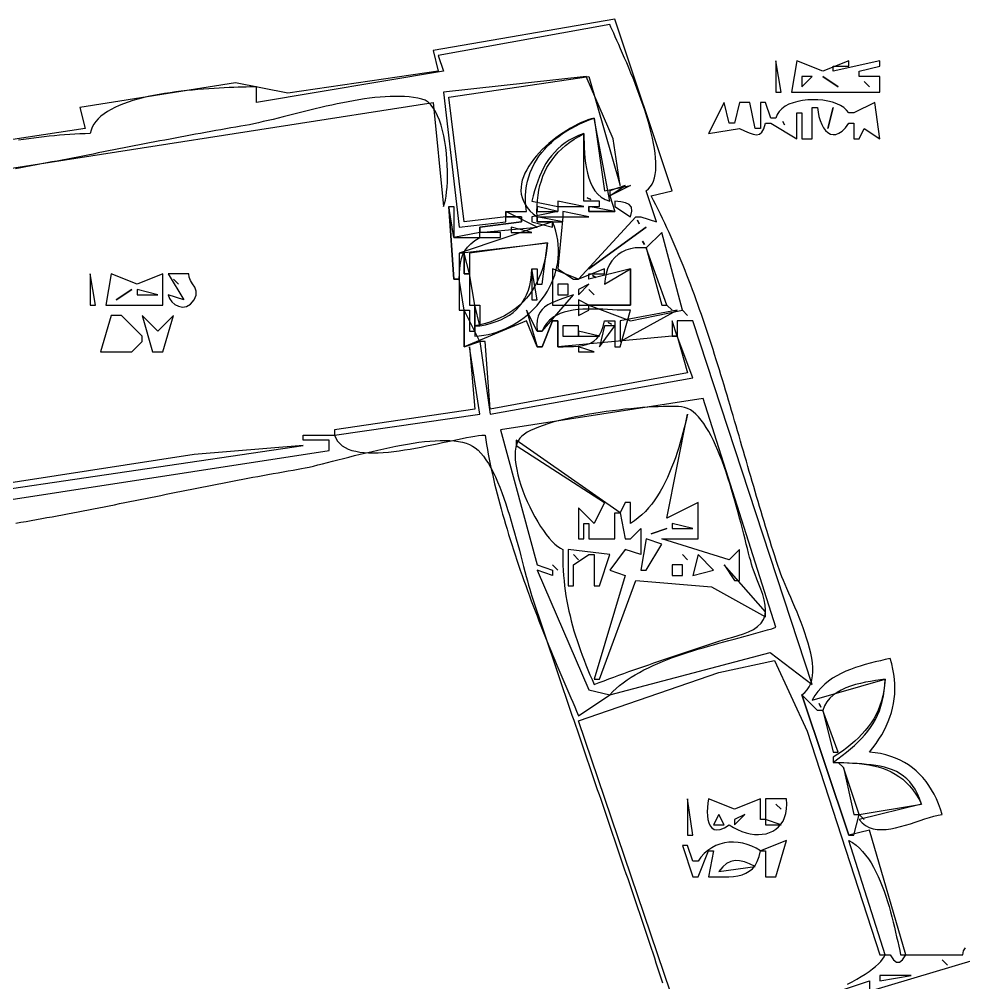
# Model space of a CAD drawing. Extents: x 0 to 1224, y 0 to 792.
# Drawn here: x 677.3 to 859.1, y 417.6 to 603 of the extents above; entities that cross this region are included whole.
import ezdxf

# ---------------------------------------------------------------- set-up
doc = ezdxf.new("R2010")
doc.units = 0
doc.layers.add('C2', color=2, linetype='CONTINUOUS')
doc.layers.add('C7', color=7, linetype='CONTINUOUS')

msp = doc.modelspace()

# ---------------------------------------------------------------- linework, layer by layer
at = {"layer": 'C2'}
for points in [[(777, 565), (776.98, 566.0826), (777.0051, 567.1339), (777.0761, 568.1543), (777.1937, 569.1439), (777.3586, 570.1029), (777.5715, 571.0318), (777.8332, 571.9306), (778.1444, 572.7997), (778.5057, 573.6393), (778.918, 574.4496), (779.3819, 575.231), (779.8981, 575.9836), (780.4675, 576.7077), (781.0906, 577.4036), (781.7683, 578.0715), (782.5012, 578.7116), (783.2901, 579.3243), (784.1358, 579.9097), (785.0388, 580.4682), (786, 581), (786.0249, 580.1306), (786.0525, 579.2127), (786.0904, 578.2583), (786.1462, 577.2793), (786.2276, 576.2879), (786.3422, 575.2961), (786.4977, 574.3158), (786.7018, 573.3592), (786.962, 572.4382), (787.2861, 571.5649), (787.6817, 570.7513), (788.1564, 570.0094), (788.718, 569.3513), (789.374, 568.789), (790.1321, 568.3345), (791, 568), (788, 584), (787.4222, 583.8426), (786.8137, 583.6415), (786.1788, 583.3985), (785.5217, 583.1157), (784.8464, 582.7949), (784.1573, 582.438), (783.4585, 582.0469), (782.7542, 581.6236), (782.0486, 581.17), (781.3459, 580.6879), (780.6503, 580.1794), (779.9661, 579.6462), (779.2973, 579.0904), (778.6482, 578.5138), (778.0231, 577.9184), (777.426, 577.306), (776.8612, 576.6786), (776.3329, 576.0381), (775.8452, 575.3864), (775.4025, 574.7255), (775.0088, 574.0572), (774.6684, 573.3834), (774.3854, 572.7061), (774.1641, 572.0272), (774.0087, 571.3486), (773.9233, 570.6722), (773.9122, 569.9999), (773.9795, 569.3337), (774.1295, 568.6754), (774.3663, 568.027), (774.6942, 567.3904), (775.1173, 566.7674), (775.6398, 566.1601), (776.266, 565.5703), (777, 565)], [(780, 564), (762, 558), (779, 560), (778.8864, 558.9383), (778.7334, 557.9065), (778.541, 556.9051), (778.3087, 555.9348), (778.0365, 554.9962), (777.7242, 554.0898), (777.3715, 553.2163), (776.9782, 552.3764), (776.5441, 551.5706), (776.0691, 550.7995), (775.5528, 550.0639), (774.9952, 549.3642), (774.3959, 548.7011), (773.7549, 548.0753), (773.0719, 547.4872), (772.3466, 546.9377), (771.5789, 546.4272), (770.7686, 545.9564), (769.9154, 545.526), (769.0192, 545.1364), (768.0798, 544.7885), (767.0969, 544.4826), (766.0704, 544.2196), (765, 544), (765, 542), (765.8713, 542.0694), (766.7337, 542.1856), (767.5857, 542.3474), (768.4256, 542.5532), (769.2521, 542.8016), (770.0637, 543.0914), (770.8587, 543.4209), (771.6358, 543.7889), (772.3934, 544.1939), (773.1301, 544.6346), (773.8442, 545.1095), (774.5344, 545.6172), (775.1991, 546.1563), (775.8368, 546.7255), (776.446, 547.3233), (777.0253, 547.9482), (777.573, 548.599), (778.0878, 549.2742), (778.568, 549.9724), (779.0123, 550.6922), (779.4191, 551.4322), (779.7868, 552.1909), (780.1141, 552.9671), (780.3994, 553.7592), (780.6411, 554.5659), (780.8379, 555.3857), (780.9882, 556.2174), (781.0904, 557.0594), (781.1432, 557.9103), (781.1449, 558.7688), (781.0941, 559.6335), (780.9893, 560.5029), (780.829, 561.3757), (780.6117, 562.2504), (780.3358, 563.1256), (780, 564)], [(787, 555), (798, 563), (787, 555)], [(787.6667, 553.6667), (788.3333, 553.3333), (787.6667, 553.6667)], [(787, 552), (785, 551), (785, 550), (787, 552)], [(785, 549), (785, 546), (787, 547), (787, 548), (785, 549)], [(763, 547), (763, 540), (766, 541), (763, 547)], [(765, 548), (765, 544), (766, 544), (765, 548)], [(775, 547), (777, 540), (778, 540), (780, 545), (781, 545), (781, 540), (782.0526, 540.0018), (783.0594, 540.0101), (784.0165, 540.0405), (784.9199, 540.1086), (785.7659, 540.2301), (786.5505, 540.4206), (787.27, 540.6958), (787.9203, 541.0712), (788.4976, 541.5626), (788.9981, 542.1855), (789.418, 542.9556), (789.7532, 543.8886), (790, 545), (792, 545), (792, 540), (793, 540), (795, 547), (794.1913, 546.9957), (793.34, 547.0144), (792.4527, 547.0496), (791.5363, 547.0946), (790.5973, 547.1429), (789.6426, 547.1879), (788.6789, 547.2231), (787.7128, 547.2419), (786.7512, 547.2376), (785.8006, 547.2038), (784.8679, 547.1338), (783.9597, 547.0211), (783.0828, 546.8591), (782.2439, 546.6413), (781.4498, 546.361), (780.707, 546.0117), (780.0224, 545.5868), (779.4027, 545.0797), (778.8546, 544.484), (778.3847, 543.7929), (778, 543), (777, 543), (775, 547)], [(793, 545), (793, 541), (804, 547), (793, 545)], [(802, 548), (803, 547), (802, 548)], [(790, 544), (789, 540), (792, 544), (790, 544)], [(785, 543), (785, 542), (789, 542), (785, 543)], [(785, 540), (785, 539), (788, 539), (785, 540)], [(830, 472), (844, 476), (843.9109, 474.8929), (843.767, 473.835), (843.5694, 472.8236), (843.3191, 471.8565), (843.0173, 470.9311), (842.6651, 470.045), (842.2635, 469.1958), (841.8137, 468.3811), (841.3168, 467.5985), (840.7739, 466.8455), (840.1861, 466.1196), (839.5545, 465.4185), (838.8802, 464.7397), (838.1643, 464.0809), (837.408, 463.4395), (836.6123, 462.8131), (835.7783, 462.1993), (834.9071, 461.5958), (834, 461), (834, 460), (835.038, 459.9936), (836.06, 459.9735), (837.0648, 459.936), (838.0514, 459.8771), (839.0187, 459.7933), (839.9656, 459.6807), (840.891, 459.5357), (841.794, 459.3544), (842.6734, 459.1332), (843.5282, 458.8683), (844.3573, 458.556), (845.1596, 458.1925), (845.9341, 457.774), (846.6797, 457.2969), (847.3953, 456.7573), (848.0798, 456.1516), (848.7323, 455.4761), (849.3517, 454.7268), (849.9367, 453.9002), (850.4865, 452.9925), (851, 452), (839, 449), (839.578, 448.3604), (840.222, 447.8646), (840.9255, 447.5007), (841.6819, 447.2569), (842.4849, 447.1215), (843.3279, 447.0827), (844.2046, 447.1286), (845.1085, 447.2475), (846.0331, 447.4276), (846.972, 447.657), (847.9187, 447.9241), (848.8668, 448.2171), (849.8098, 448.524), (850.7413, 448.8332), (851.6548, 449.1328), (852.5439, 449.4111), (853.402, 449.6562), (854.2229, 449.8564), (855, 450), (854.6678, 451.0359), (854.299, 452.0298), (853.8932, 452.9809), (853.45, 453.8888), (852.9691, 454.7527), (852.4502, 455.572), (851.8928, 456.346), (851.2967, 457.0742), (850.6616, 457.7558), (849.9871, 458.3903), (849.2728, 458.9769), (848.5184, 459.5151), (847.7237, 460.0043), (846.8881, 460.4437), (846.0115, 460.8327), (845.0934, 461.1707), (844.1336, 461.4571), (843.1316, 461.6912), (842.0872, 461.8723), (841, 462), (841.6554, 462.8281), (842.2655, 463.6577), (842.83, 464.4897), (843.3483, 465.3252), (843.82, 466.1651), (844.2446, 467.0105), (844.6218, 467.8624), (844.951, 468.7219), (845.2318, 469.59), (845.4638, 470.4677), (845.6465, 471.3561), (845.7795, 472.2561), (845.8624, 473.1688), (845.8946, 474.0953), (845.8757, 475.0365), (845.8054, 475.9935), (845.683, 476.9673), (845.5083, 477.959), (845.2808, 478.9695), (845, 480), (844.0525, 479.7821), (843.0935, 479.5606), (842.1275, 479.3312), (841.1594, 479.0896), (840.1938, 478.8314), (839.2353, 478.5523), (838.2887, 478.248), (837.3586, 477.9141), (836.4498, 477.5464), (835.5669, 477.1405), (834.7146, 476.6921), (833.8977, 476.1968), (833.1207, 475.6504), (832.3884, 475.0486), (831.7055, 474.3869), (831.0767, 473.6611), (830.5066, 472.8669), (830, 472)], [(831.3333, 471.3333), (831.6667, 470.6667), (831.3333, 471.3333)]]:
    msp.add_lwpolyline(points, dxfattribs=at)
at = {"layer": 'C7'}
for points in [[(823.6666, 497), (823.3612, 497.9213), (823.0581, 498.8464), (822.7572, 499.7751), (822.4583, 500.7073), (822.1614, 501.6429), (821.8663, 502.5816), (821.5729, 503.5235), (821.2811, 504.4684), (820.9908, 505.4161), (820.7019, 506.3666), (820.4143, 507.3197), (820.1278, 508.2753), (819.8423, 509.2332), (819.5577, 510.1934), (819.274, 511.1558), (818.991, 512.1201), (818.7085, 513.0864), (818.4265, 514.0543), (818.1449, 515.024), (817.8635, 515.9951), (817.5822, 516.9676), (817.301, 517.9414), (817.0196, 518.9163), (816.7381, 519.8923), (816.4562, 520.8692), (816.1739, 521.8468), (815.891, 522.8251), (815.6075, 523.8039), (815.3232, 524.7831), (815.038, 525.7626), (814.7518, 526.7422), (814.4645, 527.7219), (814.176, 528.7016), (813.8861, 529.681), (813.5948, 530.66), (813.3019, 531.6386), (813.0073, 532.6167), (812.7109, 533.594), (812.4126, 534.5705), (812.1123, 535.5461), (811.8098, 536.5206), (811.5052, 537.4939), (811.1981, 538.4659), (810.8886, 539.4365), (810.5765, 540.4055), (810.2616, 541.3728), (809.944, 542.3383), (809.6235, 543.3019), (809.2999, 544.2634), (808.9731, 545.2228), (808.6431, 546.1798), (808.3097, 547.1345), (807.9728, 548.0866), (807.6323, 549.036), (807.2881, 549.9826), (806.9401, 550.9264), (806.5881, 551.867), (806.232, 552.8046), (805.8718, 553.7388), (805.5073, 554.6697), (805.1384, 555.597), (804.765, 556.5207), (804.3869, 557.4406), (804.0041, 558.3566), (803.6165, 559.2685), (803.2239, 560.1764), (802.8262, 561.08), (802.4234, 561.9791), (802.0152, 562.8738), (801.6016, 563.7639), (801.1825, 564.6492), (800.7577, 565.5296), (800.3272, 566.405), (799.8908, 567.2753), (799.4484, 568.1403), (799, 569), (803, 570), (792, 603), (757, 597), (758, 593), (729.0146, 588.8117), (718.9854, 590.7724), (689, 586), (690, 582), (633, 573.3395)], [(659, 508), (737, 520), (737, 522), (732, 522), (732, 523), (738, 523), (738.2587, 522.3844), (738.5981, 521.8388), (739.014, 521.3602), (739.502, 520.9454), (740.0579, 520.5915), (740.6772, 520.2952), (741.3559, 520.0536), (742.0895, 519.8636), (742.8738, 519.7221), (743.7045, 519.626), (744.5773, 519.5723), (745.4878, 519.5578), (746.432, 519.5796), (747.4053, 519.6345), (748.4036, 519.7194), (749.4225, 519.8314), (750.4578, 519.9672), (751.5051, 520.124), (752.5603, 520.2984), (753.6189, 520.4876), (754.6767, 520.6884), (755.7295, 520.8978), (756.7728, 521.1127), (757.8025, 521.3299), (758.8142, 521.5465), (759.8037, 521.7594), (760.7667, 521.9654), (761.6988, 522.1616), (762.5958, 522.3448), (763.4533, 522.512), (764.2672, 522.6601), (765.0331, 522.786), (765.7467, 522.8867), (766.4038, 522.959), (767, 523), (767.14, 522.0846), (767.2905, 521.1635), (767.4511, 520.2367), (767.6218, 519.3046), (767.8023, 518.3674), (767.9922, 517.4254), (768.1915, 516.4788), (768.3999, 515.5279), (768.6171, 514.573), (768.8429, 513.6142), (769.0771, 512.6519), (769.3195, 511.6863), (769.5699, 510.7177), (769.828, 509.7463), (770.0935, 508.7724), (770.3663, 507.7963), (770.6462, 506.8181), (770.9328, 505.8382), (771.2261, 504.8568), (771.5257, 503.8742), (771.8314, 502.8906), (772.143, 501.9062), (772.4603, 500.9215), (772.783, 499.9365), (773.1109, 498.9516), (773.4439, 497.9669), (773.7816, 496.9829), (774.1238, 495.9997), (774.4703, 495.0175), (774.821, 494.0367), (775.1754, 493.0575), (775.5335, 492.0801), (775.895, 491.1049), (776.2597, 490.132), (776.6273, 489.1618), (776.9977, 488.1944), (777.3705, 487.2301), (777.7456, 486.2693), (778.1227, 485.3121), (778.5016, 484.3588), (778.8821, 483.4097), (779.264, 482.465), (779.647, 481.525), (780.0309, 480.5899), (780.4155, 479.66), (780.8005, 478.7356), (781.1857, 477.8169), (781.5709, 476.9041), (781.9559, 475.9975), (782.3404, 475.0975), (782.7242, 474.2041), (783.1071, 473.3178), (783.4889, 472.4387), (783.8693, 471.5671), (784.2481, 470.7033), (784.625, 469.8475), (785, 469), (791, 473), (821.892, 481.1644), (830, 475), (807, 545), (804, 545), (804, 542), (803, 542), (781, 540), (781, 545), (780, 545), (778, 540), (777, 540), (775, 545), (763, 540), (763, 547), (764, 547), (764, 543), (765, 543), (765, 548), (766, 548), (766, 544), (767.1108, 544.2283), (768.1557, 544.5002), (769.1348, 544.8173), (770.0483, 545.1815), (770.8963, 545.5944), (771.6788, 546.058), (772.396, 546.5738), (773.048, 547.1438), (773.6349, 547.7697), (774.1568, 548.4531), (774.6139, 549.196), (775.0061, 550.0001), (775.3337, 550.8671), (775.5968, 551.7989), (775.7955, 552.7971), (775.9298, 553.8635), (776, 555), (777, 555), (777, 552), (778, 552), (779, 560), (764, 558), (764, 554), (763, 554), (763, 558), (762, 558), (762, 553), (761, 553), (760, 567), (761, 567), (761, 561), (770, 561), (770, 562), (766, 562), (766, 563), (774, 564), (774, 565), (771, 565), (771, 566), (775, 566), (774.869, 567.0405), (774.8044, 568.0532), (774.8042, 569.0382), (774.8664, 569.9954), (774.9891, 570.9249), (775.1701, 571.8265), (775.4076, 572.7002), (775.6995, 573.5462), (776.0439, 574.3643), (776.4388, 575.1546), (776.8821, 575.917), (777.372, 576.6515), (777.9063, 577.3581), (778.4832, 578.0368), (779.1007, 578.6875), (779.7567, 579.3104), (780.4492, 579.9053), (781.1764, 580.4723), (781.9361, 581.0112), (782.7264, 581.5222), (783.5454, 582.0052), (784.391, 582.4602), (785.2612, 582.8872), (786.1541, 583.2862), (787.0677, 583.6571), (788, 584), (790, 570), (795, 571), (791, 569), (792, 566), (787, 566), (787, 567), (789, 567), (789, 568), (786, 568), (786, 569), (786, 581), (785.0028, 580.6216), (784.0737, 580.1954), (783.2096, 579.7228), (782.4074, 579.2053), (781.6642, 578.644), (780.977, 578.0405), (780.3428, 577.3961), (779.7584, 576.7122), (779.2211, 575.9901), (778.7276, 575.2311), (778.2751, 574.4368), (777.8604, 573.6084), (777.4807, 572.7474), (777.1328, 571.855), (776.8138, 570.9327), (776.5207, 569.9819), (776.2504, 569.0038), (776, 568), (781, 567), (781, 566), (776, 565), (776, 564), (780, 563), (780, 564), (777, 564), (777, 565), (782, 565), (781, 555), (784, 553), (785, 553), (796, 565), (797, 565), (800, 564), (798, 570), (798.4509, 570.3605), (798.8353, 570.7916), (799.1558, 571.2895), (799.4151, 571.8505), (799.616, 572.4709), (799.761, 573.147), (799.8529, 573.875), (799.8944, 574.6513), (799.8881, 575.4722), (799.8368, 576.3339), (799.743, 577.2328), (799.6096, 578.1651), (799.4391, 579.1272), (799.2344, 580.1153), (798.9979, 581.1257), (798.7326, 582.1547), (798.4409, 583.1987), (798.1256, 584.2538), (797.7895, 585.3164), (797.4351, 586.3829), (797.0651, 587.4493), (796.6823, 588.5122), (796.2894, 589.5678), (795.8889, 590.6122), (795.4837, 591.642), (795.0763, 592.6533), (794.6695, 593.6424), (794.266, 594.6057), (793.8684, 595.5394), (793.4794, 596.4398), (793.1017, 597.3032), (792.738, 598.1259), (792.391, 598.9042), (792.0633, 599.6344), (791.7577, 600.3128), (791.4768, 600.9356), (791.2233, 601.4993), (791, 602), (758, 596), (759, 593), (723, 587), (723, 590), (722.4016, 589.9876), (721.7447, 589.9735), (721.0329, 589.9569), (720.2701, 589.937), (719.4601, 589.913), (718.6066, 589.884), (717.7136, 589.8493), (716.7848, 589.8082), (715.824, 589.7598), (714.835, 589.7033), (713.8216, 589.638), (712.7876, 589.5629), (711.7369, 589.4775), (710.6732, 589.3808), (709.6003, 589.2721), (708.5221, 589.1506), (707.4424, 589.0155), (706.3649, 588.866), (705.2935, 588.7013), (704.2319, 588.5206), (703.1841, 588.3231), (702.1537, 588.1081), (701.1446, 587.8748), (700.1606, 587.6223), (699.2055, 587.3498), (698.2831, 587.0567), (697.3972, 586.742), (696.5516, 586.405), (695.7502, 586.0449), (694.9967, 585.661), (694.2949, 585.2523), (693.6487, 584.8182), (693.0618, 584.3579), (692.5381, 583.8705), (692.0813, 583.3552), (691.6953, 582.8113), (691.3839, 582.238), (691.1508, 581.6345), (691, 581), (690.0098, 580.9735), (689.0203, 580.9353), (688.0315, 580.8858), (687.0434, 580.8253), (686.0558, 580.7543), (685.0689, 580.6732), (684.0825, 580.5823), (683.0967, 580.4821), (682.1114, 580.3729), (681.1266, 580.2552), (680.1423, 580.1294), (679.1584, 579.9958), (678.175, 579.8548), (677.192, 579.7069)], [(823, 595), (823, 589), (824, 589), (823, 595)], [(827, 595), (826, 589), (843, 589), (843, 592), (839, 592), (839, 593), (843, 594), (843, 595), (834, 593), (834, 594), (837, 594), (837, 595), (832, 593), (827, 595)], [(759, 589), (762, 563), (771, 564), (771, 565), (763, 564), (760, 588), (787, 592), (793, 571), (791.6667, 580), (786.49, 591.9575), (759, 589)], [(828, 592), (828, 590), (830, 592), (828, 592)], [(832, 592), (835, 590), (832, 592)], [(840, 591), (841, 590), (840, 591)], [(635, 568), (757, 587), (759, 567), (759.1881, 567.5491), (759.3514, 568.2074), (759.489, 568.9636), (759.6, 569.8066), (759.6835, 570.7251), (759.7386, 571.7079), (759.7645, 572.7439), (759.7601, 573.8219), (759.7247, 574.9307), (759.6572, 576.059), (759.5569, 577.1957), (759.4228, 578.3296), (759.254, 579.4495), (759.0497, 580.5442), (758.8089, 581.6025), (758.5307, 582.6132), (758.2142, 583.5652), (757.8585, 584.4471), (757.4628, 585.2479), (757.0261, 585.9564), (756.5476, 586.5613), (756.0263, 587.0514), (755.4613, 587.4156), (754.8518, 587.6427), (754.0535, 587.8157), (753.2267, 587.9522), (752.3732, 588.0539), (751.4945, 588.1223), (750.5923, 588.159), (749.6682, 588.1657), (748.7239, 588.144), (747.7612, 588.0955), (746.7815, 588.0218), (745.7866, 587.9245), (744.7781, 587.8052), (743.7578, 587.6656), (742.7271, 587.5073), (741.6879, 587.3319), (740.6417, 587.1409), (739.5903, 586.9361), (738.5352, 586.7191), (737.4781, 586.4913), (736.4207, 586.2546), (735.3646, 586.0104), (734.3115, 585.7604), (733.2631, 585.5063), (732.221, 585.2496), (731.1868, 584.9919), (730.1622, 584.7349), (729.1489, 584.4801), (728.1486, 584.2293), (727.1628, 583.9839), (726.1932, 583.7457), (725.2415, 583.5162), (724.3094, 583.2971), (723.3985, 583.09), (722.5104, 582.8964), (721.6469, 582.7181), (720.8095, 582.5565), (720, 582.4135), (719.0333, 582.2503), (718.0655, 582.0848), (717.0964, 581.9172), (716.1261, 581.7475), (715.1546, 581.5757), (714.182, 581.402), (713.2082, 581.2264), (712.2333, 581.0491), (711.2574, 580.8702), (710.2804, 580.6896), (709.3024, 580.5075), (708.3234, 580.3241), (707.3434, 580.1393), (706.3625, 579.9533), (705.3807, 579.7661), (704.398, 579.5779), (703.4144, 579.3887), (702.43, 579.1987), (701.4448, 579.0078), (700.4588, 578.8162), (699.4721, 578.624), (698.4846, 578.4313), (697.4965, 578.2382), (696.5076, 578.0446), (695.5181, 577.8509), (694.528, 577.6569), (693.5373, 577.4628), (692.5461, 577.2687), (691.5543, 577.0748), (690.562, 576.8809), (689.5692, 576.6874), (688.5759, 576.4942), (687.5822, 576.3014), (686.5881, 576.1091), (685.5937, 575.9175), (684.5988, 575.7265), (683.6037, 575.5363), (682.6082, 575.347), (681.6125, 575.1586), (680.6165, 574.9713), (679.6204, 574.7852), (678.624, 574.6002), (677.6275, 574.4166), (676.6308, 574.2343)], [(813, 587), (810, 581), (816, 582), (816.9665, 581.5572), (817.8268, 581.1744), (818.5852, 580.9028), (819.246, 580.7935), (819.8136, 580.8974), (820.2922, 581.2657), (820.6862, 581.9496), (821, 583), (822, 583), (827, 580), (827, 585), (828, 585), (828, 580), (830, 580), (830, 586), (831, 586), (831.1042, 585.1213), (831.2751, 584.2799), (831.5086, 583.492), (831.8004, 582.7737), (832.1463, 582.1414), (832.542, 581.6113), (832.9835, 581.1996), (833.4665, 580.9227), (833.9867, 580.7967), (834.54, 580.8379), (835.1222, 581.0626), (835.7291, 581.487), (836.3564, 582.1274), (837, 583), (838, 583), (838, 580), (839, 580), (840, 582), (843, 580), (842, 587), (838, 585), (837, 585), (836.6065, 585.5283), (836.0808, 585.9963), (835.4393, 586.4033), (834.6986, 586.7484), (833.8755, 587.0309), (832.9865, 587.2501), (832.0483, 587.4053), (831.0775, 587.4956), (830.0906, 587.5205), (829.1044, 587.479), (828.1355, 587.3705), (827.2004, 587.1942), (826.3158, 586.9494), (825.4984, 586.6353), (824.7647, 586.2512), (824.1314, 585.7964), (823.6151, 585.2701), (823.2324, 584.6715), (823, 584), (822, 584), (821, 587), (820, 587), (820, 582), (819, 582), (818, 587), (816, 587), (815, 583), (814, 583), (813, 587)], [(834, 586), (833, 582), (834, 586)], [(824.3333, 583.3333), (824.6667, 582.6667), (824.3333, 583.3333)], [(794, 571), (791, 570), (791, 569), (794, 571)], [(781, 568), (781, 567), (786, 567), (781, 568)], [(786.6667, 568.6667), (787.3333, 568.3333), (786.6667, 568.6667)], [(792, 568), (792, 567), (795, 565), (795.271, 566.0721), (795.1666, 566.8264), (794.737, 567.3296), (794.0326, 567.6484), (793.1035, 567.8496), (792, 568)], [(760, 567), (761, 553), (762, 553), (762.048, 554.1141), (762.1282, 555.1358), (762.258, 556.0735), (762.4546, 556.9358), (762.735, 557.731), (763.1167, 558.4677), (763.6168, 559.1545), (764.2526, 559.7998), (765.0412, 560.4121), (766, 561), (766, 562), (761, 561), (760, 567)], [(771, 566), (771, 565), (774, 565), (774, 564), (766, 563), (766, 562), (777, 563), (771, 566)], [(777, 567), (777, 566), (781, 566), (777, 567)], [(782, 566), (782, 565), (787, 565), (782, 566)], [(787, 567), (787, 566), (792, 566), (787, 567)], [(777, 565), (777, 564), (782, 564), (777, 565)], [(796.3333, 564.3333), (796.6667, 563.6667), (796.3333, 564.3333)], [(772, 563), (772, 562), (776, 562), (772, 563)], [(798, 559), (796.9248, 559.0498), (795.9168, 558.9924), (794.9785, 558.8304), (794.1124, 558.5663), (793.3213, 558.2024), (792.6076, 557.7413), (791.974, 557.1855), (791.4231, 556.5374), (790.9575, 555.7995), (790.5798, 554.9744), (790.2926, 554.0644), (790.0984, 553.0721), (790, 552), (795, 555), (795, 548), (787, 548), (795, 545), (805, 547), (801, 562), (798, 559)], [(797.3333, 560.3333), (797.6667, 559.6667), (797.3333, 560.3333)], [(798, 559), (801, 548), (802, 548), (798, 559)], [(763, 558), (763, 554), (764, 554), (763, 558)], [(776, 555), (776, 549), (777, 549), (776, 555)], [(780, 555), (780, 548), (795, 548), (795, 555), (787, 553), (787, 554), (790, 554), (790, 555), (785, 553), (780, 555)], [(691, 554), (691, 548), (692, 548), (691, 554)], [(695, 554), (694, 548), (705, 548), (705, 554), (700, 552), (695, 554)], [(706, 554), (709, 549), (706, 550), (706.2511, 549.2946), (706.6896, 548.653), (707.2753, 548.1262), (707.9677, 547.7652), (708.7267, 547.6211), (709.5119, 547.7449), (710.2831, 548.1875), (711, 549), (711.3819, 549.8849), (711.3718, 550.6865), (711.0999, 551.4205), (710.6966, 552.103), (710.292, 552.7498), (710.0163, 553.3768), (710, 554), (706, 554)], [(707, 553), (708, 552), (707, 553)], [(762, 553), (762, 547), (763, 547), (762, 553)], [(764, 554), (764, 548), (765, 548), (764, 554)], [(696, 549), (699, 551), (696, 549)], [(700, 551), (700, 550), (704, 550), (700, 551)], [(781, 552), (781, 550), (783, 550), (783, 552), (781, 552)], [(787, 551), (788, 550), (787, 551)], [(784, 550), (783.0459, 549.6455), (782.134, 549.3261), (781.2715, 549.024), (780.466, 548.7212), (779.7247, 548.3997), (779.0552, 548.0415), (778.4648, 547.6287), (777.961, 547.1434), (777.5512, 546.5675), (777.2427, 545.8832), (777.0431, 545.0725), (776.9597, 544.1174), (777, 543), (778, 543), (784, 550)], [(805, 547), (806, 546), (805, 547)], [(695, 546), (693, 539), (697, 539), (698, 539), (699, 539), (701, 541), (701, 542), (697, 546), (695, 546)], [(701, 546), (703, 539), (705, 539), (707, 546), (704, 543), (701, 546)], [(782, 544), (782, 542), (785, 542), (785, 544), (782, 544)], [(790.6667, 544.6667), (791.3333, 544.3333), (790.6667, 544.6667)], [(803, 545), (803, 542), (804, 542), (803, 545)], [(804, 542), (806, 535), (768, 528), (767, 541), (766, 541), (768, 527), (807, 534), (804, 542)], [(764, 540), (765, 528), (738, 524), (738, 523), (766, 527), (764, 540)], [(770, 524), (777, 498), (780, 497), (780, 496), (777, 497), (787, 474), (791, 473), (791.597, 473.6198), (792.2318, 474.2159), (792.9023, 474.7891), (793.6068, 475.3402), (794.3434, 475.8699), (795.1102, 476.3791), (795.9055, 476.8684), (796.7273, 477.3388), (797.5737, 477.791), (798.443, 478.2258), (799.3334, 478.644), (800.2428, 479.0463), (801.1695, 479.4336), (802.1117, 479.8066), (803.0675, 480.1662), (804.035, 480.513), (805.0124, 480.848), (805.9978, 481.1719), (806.9895, 481.4854), (807.9854, 481.7894), (808.9839, 482.0847), (809.9829, 482.372), (810.9808, 482.6521), (811.9756, 482.9259), (812.9654, 483.194), (813.9485, 483.4574), (814.923, 483.7167), (815.887, 483.9728), (816.8387, 484.2265), (817.7762, 484.4785), (818.6977, 484.7297), (819.6013, 484.9807), (820.4852, 485.2325), (821.3475, 485.4858), (822.1864, 485.7413), (823, 486), (809, 530), (770, 524)], [(804.8117, 528.4351), (804.257, 528.4769), (803.6189, 528.5034), (802.903, 528.5145), (802.1152, 528.5106), (801.261, 528.4916), (800.3464, 528.4577), (799.3769, 528.4091), (798.3584, 528.3459), (797.2964, 528.2682), (796.1969, 528.1762), (795.0655, 528.0699), (793.9079, 527.9496), (792.7298, 527.8152), (791.537, 527.6671), (790.3353, 527.5053), (789.1302, 527.3299), (787.9277, 527.141), (786.7333, 526.9389), (785.5529, 526.7236), (784.3921, 526.4953), (783.2567, 526.254), (782.1524, 526), (781.085, 525.7334), (780.0601, 525.4542), (779.0835, 525.1626), (778.1609, 524.8588), (777.2981, 524.5429), (776.5008, 524.215), (775.7746, 523.8753), (775.1254, 523.5238), (774.5588, 523.1607), (774.0807, 522.7862), (773.6967, 522.4004), (773.3507, 521.8976), (773.0907, 521.3066), (772.9125, 520.6353), (772.8116, 519.8917), (772.7839, 519.0837), (772.8251, 518.2191), (772.9307, 517.3058), (773.0967, 516.3519), (773.3186, 515.365), (773.5923, 514.3533), (773.9133, 513.3245), (774.2775, 512.2866), (774.6805, 511.2475), (775.1181, 510.2151), (775.5859, 509.1973), (776.0797, 508.202), (776.5952, 507.2371), (777.1281, 506.3105), (777.6741, 505.4302), (778.2289, 504.604), (778.7883, 503.8398), (779.348, 503.1455), (779.9036, 502.5291), (780.4509, 501.9984), (780.9855, 501.5614), (781.5033, 501.2259), (782, 501)], [(820.611, 487.51), (820.9051, 488.3574), (821.0053, 489.2801), (820.9437, 490.2585), (820.7521, 491.2726), (820.4627, 492.3027), (820.1074, 493.329), (819.7182, 494.3316), (819.3272, 495.2909), (818.9662, 496.1869), (818.6674, 497), (818.4983, 497.5261), (818.3198, 498.1239), (818.1317, 498.7885), (817.9339, 499.5156), (817.7264, 500.3003), (817.509, 501.1382), (817.2817, 502.0246), (817.0444, 502.9549), (816.7969, 503.9245), (816.5393, 504.9288), (816.2713, 505.9633), (815.993, 507.0232), (815.7042, 508.1039), (815.4048, 509.201), (815.0947, 510.3097), (814.7739, 511.4255), (814.4423, 512.5437), (814.0997, 513.6598), (813.7461, 514.7691), (813.3813, 515.8671), (813.0054, 516.9491), (812.6181, 518.0105), (812.2195, 519.0467), (811.8094, 520.0531), (811.3877, 521.0252), (810.9544, 521.9582), (810.5093, 522.8476), (810.0524, 523.6888), (809.5835, 524.4771), (809.1026, 525.2081), (808.6096, 525.877), (808.1044, 526.4792), (807.5869, 527.0102), (807.057, 527.4653), (806.5146, 527.84), (805.9596, 528.1296), (805.392, 528.3295), (804.8117, 528.4352)], [(806, 527), (805.7946, 526.1432), (805.5772, 525.2601), (805.3468, 524.3542), (805.1024, 523.4293), (804.843, 522.4889), (804.5676, 521.5366), (804.2752, 520.576), (803.965, 519.6108), (803.6358, 518.6446), (803.2868, 517.681), (802.9169, 516.7237), (802.5251, 515.7761), (802.1106, 514.8421), (801.6722, 513.9251), (801.2091, 513.0288), (800.7202, 512.1568), (800.2046, 511.3127), (799.6613, 510.5002), (799.0893, 509.7228), (798.4876, 508.9843), (797.8553, 508.2881), (797.1913, 507.638), (796.4948, 507.0375), (795.7646, 506.4903), (795, 506), (795, 510), (794, 510), (793, 508), (773, 522), (773, 521), (790, 510), (788, 506), (785, 509), (785, 503), (786, 503), (786, 506), (787, 506), (787, 503), (792, 503), (792, 508), (793, 508), (794, 503), (795, 503), (797, 505), (797, 500), (794, 501), (791, 497), (794, 496), (788, 476), (789, 476), (796, 495), (810.5756, 493.76), (821, 488), (821, 489), (813, 498), (815, 495), (816, 495), (816, 501), (814, 499), (801, 503), (808, 503), (808, 510), (802, 507), (806, 527)], [(664, 512), (664, 511), (732, 521), (711, 519.2469), (664, 512)], [(676.6397, 506.0409), (677.6403, 506.2131), (678.6411, 506.3875), (679.6419, 506.564), (680.6428, 506.7425), (681.6437, 506.9229), (682.6446, 507.1052), (683.6454, 507.2891), (684.6461, 507.4748), (685.6467, 507.662), (686.6471, 507.8506), (687.6474, 508.0407), (688.6474, 508.232), (689.6472, 508.4245), (690.6467, 508.6182), (691.646, 508.8129), (692.6448, 509.0085), (693.6433, 509.2049), (694.6414, 509.4022), (695.6391, 509.6), (696.6363, 509.7985), (697.633, 509.9974), (698.6292, 510.1968), (699.6248, 510.3964), (700.6198, 510.5963), (701.6142, 510.7963), (702.6079, 510.9963), (703.601, 511.1963), (704.5933, 511.3962), (705.5849, 511.5958), (706.5757, 511.7951), (707.5657, 511.994), (708.5549, 512.1924), (709.5432, 512.3903), (710.5305, 512.5874), (711.5169, 512.7838), (712.5024, 512.9793), (713.4869, 513.1739), (714.4703, 513.3675), (715.4526, 513.5599), (716.4339, 513.7511), (717.414, 513.9411), (718.393, 514.1296), (719.3708, 514.3167), (720.3474, 514.5021), (721.3227, 514.686), (722.2967, 514.8681), (723.2694, 515.0483), (724.2408, 515.2266), (725.2108, 515.4029), (726.1794, 515.5771), (727.1465, 515.7491), (728.1121, 515.9189), (729.0763, 516.0862), (730.0389, 516.2511), (731, 516.4135), (731.6558, 516.5321), (732.3694, 516.6765), (733.1369, 516.8443), (733.9548, 517.0334), (734.8194, 517.2413), (735.7273, 517.4658), (736.6746, 517.7046), (737.6579, 517.9555), (738.6736, 518.216), (739.7179, 518.484), (740.7873, 518.7571), (741.8781, 519.033), (742.9869, 519.3094), (744.1098, 519.5841), (745.2434, 519.8547), (746.384, 520.119), (747.5281, 520.3746), (748.6718, 520.6193), (749.8118, 520.8508), (750.9443, 521.0667), (752.0658, 521.2649), (753.1726, 521.4429), (754.2611, 521.5985), (755.3277, 521.7294), (756.3687, 521.8332), (757.3807, 521.9079), (758.3599, 521.9509), (759.3027, 521.96), (760.2056, 521.933), (761.0649, 521.8675), (761.877, 521.7612), (762.6382, 521.6119), (763.345, 521.4172), (763.9938, 521.1749), (764.581, 520.8827)], [(764.581, 520.8826), (765.1252, 520.5212), (765.6553, 520.0726), (766.1714, 519.5419), (766.6736, 518.9343), (767.1623, 518.2552), (767.6376, 517.5097), (768.0998, 516.7031), (768.549, 515.8406), (768.9855, 514.9274), (769.4094, 513.9689), (769.8211, 512.9702), (770.2206, 511.9365), (770.6083, 510.8732), (770.9843, 509.7855), (771.3489, 508.6785), (771.7022, 507.5576), (772.0445, 506.428), (772.376, 505.2949), (772.6968, 504.1635), (773.0073, 503.0392), (773.3076, 501.927), (773.5979, 500.8324), (773.8785, 499.7605), (774.1496, 498.7165), (774.4113, 497.7057), (774.6639, 496.7334), (774.9076, 495.8047), (775.1426, 494.925), (775.3691, 494.0994), (775.5874, 493.3332), (775.7976, 492.6316), (776, 492), (776.3187, 491.0452), (776.6378, 490.0906), (776.9573, 489.136), (777.2771, 488.1815), (777.5973, 487.2272), (777.9178, 486.2729), (778.2386, 485.3186), (778.5598, 484.3645), (778.8812, 483.4104), (779.2029, 482.4564), (779.5249, 481.5025), (779.8471, 480.5486), (780.1696, 479.5948), (780.4924, 478.641), (780.8154, 477.6873), (781.1386, 476.7337), (781.462, 475.7801), (781.7856, 474.8266), (782.1094, 473.8731), (782.4334, 472.9196), (782.7576, 471.9662), (783.0819, 471.0129), (783.4064, 470.0595), (783.731, 469.1062), (784.0557, 468.153), (784.3806, 467.1997), (784.7056, 466.2465), (785.0306, 465.2933), (785.3558, 464.3401), (785.681, 463.387), (786.0063, 462.4339), (786.3316, 461.4807), (786.657, 460.5276), (786.9824, 459.5745), (787.3079, 458.6214), (787.6333, 457.6683), (787.9588, 456.7152), (788.2842, 455.7621), (788.6096, 454.809), (788.935, 453.8558), (789.2604, 452.9027), (789.5857, 451.9495), (789.9109, 450.9964), (790.2361, 450.0432), (790.5612, 449.09), (790.8862, 448.1367), (791.2111, 447.1835), (791.5358, 446.2302), (791.8605, 445.2769), (792.185, 444.3235), (792.5094, 443.3701), (792.8336, 442.4167), (793.1576, 441.4632), (793.4815, 440.5097), (793.8051, 439.5561), (794.1286, 438.6024), (794.4519, 437.6488), (794.7749, 436.695), (795.0977, 435.7412), (795.4203, 434.7874), (795.7426, 433.8334), (796.0647, 432.8794), (796.3865, 431.9254), (796.708, 430.9712), (797.0292, 430.017), (797.3501, 429.0627), (797.6707, 428.1084), (797.9909, 427.1539), (798.3109, 426.1994), (798.6304, 425.2447), (798.9497, 424.29), (799.2685, 423.3352), (799.587, 422.3803), (799.9051, 421.4253), (800.2228, 420.4702), (800.54, 419.515), (800.8569, 418.5596), (801.1733, 417.6042)], [(799, 504), (802, 505), (799, 504)], [(803, 506), (803, 505), (807, 505), (803, 506)], [(798, 503), (797, 497), (798, 497), (801, 502), (798, 503)], [(782, 501), (781.9763, 499.9765), (781.9758, 498.9606), (781.9981, 497.9519), (782.0425, 496.95), (782.1087, 495.9546), (782.196, 494.9654), (782.3039, 493.982), (782.432, 493.004), (782.5797, 492.0311), (782.7465, 491.063), (782.9318, 490.0994), (783.1352, 489.1398), (783.3562, 488.1839), (783.5941, 487.2314), (783.8486, 486.282), (784.119, 485.3352), (784.4049, 484.3908), (784.7057, 483.4484), (785.021, 482.5077), (785.3501, 481.5683), (785.6927, 480.6298), (786.0481, 479.6919), (786.4158, 478.7544), (786.7954, 477.8167), (787.1863, 476.8787), (787.588, 475.9399), (788, 475), (788.9495, 475.3639), (789.9004, 475.7237), (790.8526, 476.0796), (791.806, 476.4318), (792.7606, 476.7806), (793.7162, 477.126), (794.6729, 477.4683), (795.6306, 477.8078), (796.5891, 478.1445), (797.5485, 478.4788), (798.5087, 478.8108), (799.4697, 479.1407), (800.4312, 479.4688), (801.3934, 479.7952), (802.3562, 480.1201), (803.3194, 480.4437), (804.283, 480.7663), (805.247, 481.0881), (806.2113, 481.4091), (807.1759, 481.7298), (808.1406, 482.0501), (809.1054, 482.3705), (810.0703, 482.691), (811.0351, 483.0118), (812, 483.3333), (812.8144, 483.5823), (813.7314, 483.8364), (814.7165, 484.1076), (815.735, 484.4081), (816.7524, 484.7502), (817.734, 485.146), (818.6453, 485.6076), (819.4516, 486.1474), (820.1184, 486.7774), (820.6111, 487.51)], [(783, 501), (783, 494), (784, 494), (784, 498), (787, 500), (788, 500), (788, 494), (789, 494), (791, 500), (783, 501)], [(784, 500), (785, 499), (784, 500)], [(805, 500), (806, 499), (805, 500)], [(808, 500), (807, 496), (811, 497), (808, 500)], [(780, 498), (781, 497), (780, 498)], [(804, 412), (785, 468), (812, 477.3333), (822.7222, 479.6466), (829, 466), (843, 423), (844, 423), (837, 445), (837.7227, 444.5646), (838.4076, 444.06), (839.0558, 443.4906), (839.6688, 442.8611), (840.2479, 442.1759), (840.7946, 441.4397), (841.3101, 440.657), (841.7958, 439.8323), (842.2531, 438.9702), (842.6834, 438.0753), (843.0879, 437.152), (843.4681, 436.2049), (843.8254, 435.2387), (844.1611, 434.2578), (844.4765, 433.2668), (844.773, 432.2702), (845.0521, 431.2726), (845.3149, 430.2786), (845.563, 429.2926), (845.7977, 428.3193), (846.0203, 427.3632), (846.2322, 426.4289), (846.4347, 425.5208), (846.6293, 424.6436), (846.8172, 423.8018), (847, 423), (848, 423), (841, 447), (837, 446), (828, 473), (828.5634, 473.4469), (829.0295, 473.9643), (829.4035, 474.5475), (829.6905, 475.1915), (829.8956, 475.8916), (830.0241, 476.643), (830.081, 477.4407), (830.0715, 478.2802), (830.0008, 479.1564), (829.874, 480.0646), (829.6963, 481), (829.4729, 481.9578), (829.2088, 482.9332), (828.9093, 483.9213), (828.5794, 484.9173), (828.2244, 485.9165), (827.8495, 486.914), (827.4597, 487.905), (827.0602, 488.8846), (826.6561, 489.8481), (826.2528, 490.7907), (825.8551, 491.7076), (825.4685, 492.5938), (825.0979, 493.4447), (824.7485, 494.2554), (824.4256, 495.0211), (824.1342, 495.7369), (823.8795, 496.3982), (823.6667, 497)], [(803, 498), (803, 496), (805, 496), (805, 498), (803, 498)], [(832, 470), (831, 470), (828, 473), (837, 446), (838, 446), (839, 450), (851, 452), (850.657, 453.0433), (850.2596, 453.9867), (849.8103, 454.8352), (849.3117, 455.5943), (848.7666, 456.2691), (848.1775, 456.8648), (847.5471, 457.3869), (846.8781, 457.8404), (846.1731, 458.2307), (845.4346, 458.5631), (844.6655, 458.8427), (843.8682, 459.0749), (843.0455, 459.2648), (842.2, 459.4179), (841.3343, 459.5392), (840.4511, 459.6341), (839.553, 459.7078), (838.6427, 459.7656), (837.7228, 459.8128), (836.7959, 459.8545), (835.8647, 459.8961), (834.9318, 459.9429), (834, 460), (834.8905, 460.6676), (835.7456, 461.3264), (836.5645, 461.98), (837.346, 462.6324), (838.0893, 463.2874), (838.7934, 463.9486), (839.4574, 464.62), (840.0802, 465.3053), (840.661, 466.0084), (841.1987, 466.733), (841.6925, 467.4829), (842.1414, 468.262), (842.5443, 469.074), (842.9004, 469.9228), (843.2088, 470.8121), (843.4683, 471.7457), (843.6782, 472.7276), (843.8374, 473.7613), (843.9449, 474.8509), (844, 476), (843.1114, 475.8823), (842.1815, 475.7515), (841.2228, 475.6011), (840.2477, 475.425), (839.2686, 475.2169), (838.2981, 474.9706), (837.3484, 474.6797), (836.4322, 474.3381), (835.5619, 473.9394), (834.7498, 473.4775), (834.0085, 472.9461), (833.3504, 472.3389), (832.788, 471.6496), (832.3337, 470.8721), (832, 470)], [(832, 470), (834, 462), (835, 462), (832, 470)], [(835, 460), (836, 459), (835, 460)], [(836, 459), (838, 450), (839, 450), (836, 459)], [(806, 453), (806, 446), (807, 446), (806, 453)], [(810, 453), (809.8893, 452.1773), (809.8145, 451.344), (809.7848, 450.5228), (809.8095, 449.7366), (809.8977, 449.0082), (810.0587, 448.3604), (810.3018, 447.816), (810.6361, 447.3978), (811.071, 447.1288), (811.6155, 447.0317), (812.2791, 447.1293), (813.0708, 447.4444), (814, 448), (814.798, 447.4983), (815.6084, 447.074), (816.4249, 446.7274), (817.2411, 446.4588), (818.0504, 446.2685), (818.8464, 446.1567), (819.6228, 446.1237), (820.3731, 446.1699), (821.0908, 446.2955), (821.7696, 446.5007), (822.4029, 446.786), (822.9845, 447.1515), (823.5078, 447.5976), (823.9664, 448.1245), (824.354, 448.7326), (824.6639, 449.4221), (824.89, 450.1933), (825.0256, 451.0464), (825.0644, 451.9819), (825, 453), (821, 453), (821, 449), (820, 449), (820, 452), (820, 453), (815, 451), (810, 453)], [(823, 452), (824, 451), (823, 452)], [(812, 450), (811, 448), (813, 448), (812, 450)], [(817, 450), (815, 449), (815, 448), (817, 450)], [(821, 449), (821, 448), (824, 448), (821, 449)], [(839, 450), (840, 449), (839, 450)], [(808, 441), (807, 441), (806, 444), (805, 444), (807, 438), (808, 438), (810, 443), (811, 443), (810, 438), (811.0284, 437.9938), (812.0317, 437.9837), (813.0039, 437.9846), (813.9394, 438.0114), (814.8323, 438.0793), (815.6769, 438.203), (816.4674, 438.3975), (817.1979, 438.6779), (817.8628, 439.059), (818.4563, 439.5559), (818.9725, 440.1835), (819.4057, 440.9567), (819.7501, 441.8905), (820, 443), (821, 443), (821, 438), (823, 438), (825, 445), (820, 443), (819.1903, 443.5018), (818.3496, 443.916), (817.4854, 444.2418), (816.6052, 444.4785), (815.7164, 444.6254), (814.8264, 444.6818), (813.9429, 444.647), (813.0732, 444.5203), (812.2248, 444.301), (811.4052, 443.9883), (810.6218, 443.5815), (809.8821, 443.08), (809.1936, 442.4831), (808.5637, 441.79), (808, 441)], [(812, 439), (819, 440), (817.9355, 440.5098), (816.9407, 440.8834), (816.0077, 441.0981), (815.1289, 441.1314), (814.2965, 440.9607), (813.5027, 440.5636), (812.7397, 439.9176), (812, 439)], [(814, 409), (841, 418), (841, 416), (898, 433)], [(836.739, 417.3078), (837.6723, 417.7999), (838.5615, 418.2949), (839.402, 418.7911), (840.189, 419.2866), (840.9179, 419.7795), (841.5841, 420.268), (842.1827, 420.7501), (842.7092, 421.2239), (843.1589, 421.6877), (843.527, 422.1396), (843.8089, 422.5776), (844, 423), (845, 423), (845.6364, 422.0371), (846.2182, 421.5556), (846.7817, 421.5556), (847.3635, 422.0371), (848, 423), (859, 423), (859.1208, 423.7308), (859.463, 424.3543)], [(855, 422), (856, 421), (855, 422)], [(843, 419), (843, 418), (849, 419), (843, 419)]]:
    msp.add_lwpolyline(points, dxfattribs=at)

doc.saveas('drawing.dxf')
